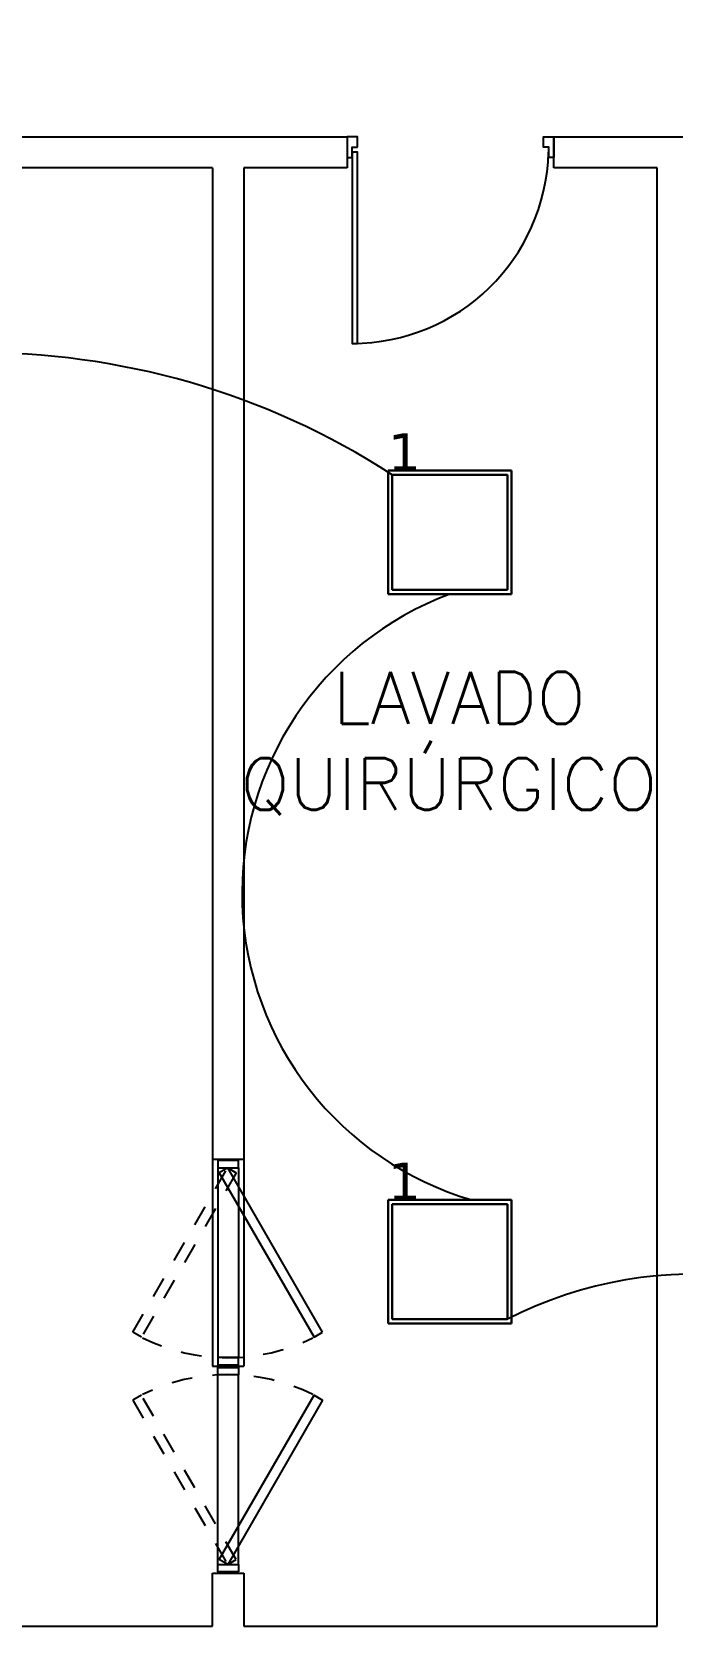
# Model space of a CAD drawing. Header units: metres. Extents: x -39 to 21688, y -24 to 9022.
# Drawn here: x 34.99 to 38.09, y 4.23 to 12.01 of the extents above; entities that cross this region are included whole.
import ezdxf

# ---------------------------------------------------------------- set-up
doc = ezdxf.new("R2010")
doc.units = ezdxf.units.M
doc.header["$MEASUREMENT"] = 0
doc.linetypes.add('HIDDEN2', pattern=[4.7625, 3.175, -1.5875])
doc.linetypes.add('HIDDEN4', pattern=[0.09375, 0.0625, -0.03125])
for name, color, linetype in [('AN-TEXTO', 3, 'Continuous'), ('AR-MUROS', 6, 'Continuous'), ('AR-PUERTAS', 2, 'Continuous'), ('AR-VENTANAS', 2, 'Continuous')]:
    doc.layers.add(name, color=color, linetype=linetype)
doc.layers.add('DLX_TERR_LUM', color=7, linetype='Continuous', true_color=0xffd400)
doc.layers.add('DLX_TERR_LUMKEY_IDX', color=7, linetype='Continuous', true_color=0x969696)
doc.styles.add('REGULAR-2.5', font='romans.shx', dxfattribs={"height": 2.5})
doc.styles.add('TableTextStyle', font='')
doc.styles.get('TableTextStyle').set_extended_font_data('VERDANA.TTF')

# ---------------------------------------------------------------- blocks, each defined once
blk = doc.blocks.new('AR-PUERTA 1')
at = {"layer": 'AR-PUERTAS', "linetype": 'Continuous'}
for points in [[(0.9542, 0.0333), (0.9542, 0.9576), (0.9292, 0.9576), (0.9292, 0.0333)], [(0.0042, 0.0583), (0.0042, 0.0083), (0.0291, 0.0083), (0.0291, -0.0416), (-0.0208, -0.0416), (-0.0208, 0.0583)], [(0.9292, 0.0083), (0.9292, -0.0416), (0.9792, -0.0416), (0.9792, 0.0583), (0.9542, 0.0583), (0.9542, 0.0083)]]:
    blk.add_lwpolyline(points, close=True, dxfattribs=at)
blk.add_arc((0.9542, 0.0083), 0.9493, 89.99887, 178.49317, dxfattribs=at)
blk = doc.blocks.new('AR-PUERTA DE DOBLE BATEO')
at = {"layer": 'AR-PUERTAS', "linetype": 'HIDDEN2'}
for p, q in [((-0.05, 0.9527), (-0.05, 0.0352)), ((0.05, 0.9527), (0.05, 0.0352)), ((-0.05, -0.9648), (-0.05, -0.0473)), ((0.05, -0.9648), (0.05, -0.0473))]:
    blk.add_line(p, q, dxfattribs=at)
at = {"layer": 'AR-PUERTAS', "color": 1, "linetype": 'HIDDEN4'}
for points in [[(-0.461, 0.1581), (-0.0023, 0.9527), (0.0391, 0.9288), (-0.4197, 0.1342)], [(-0.461, -0.1703), (-0.0023, -0.9648), (0.0391, -0.941), (-0.4197, -0.1464)]]:
    blk.add_lwpolyline(points, close=True, dxfattribs=at)
at = {"layer": 'AR-PUERTAS'}
for points in [[(0.05, 0.9878), (-0.05, 0.9878), (-0.05, 0.9527), (0.05, 0.9527)], [(0.4565, 0.1581), (-0.0023, 0.9527), (-0.0436, 0.9288), (0.4151, 0.1342)], [(-0.04, 0.9878), (-0.04, 0.9939), (0.04, 0.9939), (0.04, 0.9878)], [(0.05, 0.0352), (-0.05, 0.0352), (-0.05, 0), (0.05, 0)], [(-0.04, -0.0061), (-0.04, 0), (0.04, 0), (0.04, -0.0061)], [(0.05, -0.0473), (-0.05, -0.0473), (-0.05, -0.0122), (0.05, -0.0122)], [(-0.04, -0.0061), (-0.04, -0.0122), (0.04, -0.0122), (0.04, -0.0061)], [(0.4565, -0.1703), (-0.0023, -0.9648), (-0.0436, -0.941), (0.4151, -0.1464)], [(0.05, -1), (-0.05, -1), (-0.05, -0.9648), (0.05, -0.9648)], [(-0.04, -1), (-0.04, -1.0061), (0.04, -1.0061), (0.04, -1)]]:
    blk.add_lwpolyline(points, close=True, dxfattribs=at)
at = {"layer": 'AR-PUERTAS', "color": 1, "linetype": 'HIDDEN4'}
for centre, start, end in [((-0.0023, 0.9627), 243.65227, 296.34776), ((-0.0023, -0.9748), 63.65227, 116.34776)]:
    blk.add_arc(centre, 0.9278, start, end, dxfattribs=at)

msp = doc.modelspace()

# ---------------------------------------------------------------- linework, layer by layer
at = {"layer": 'AR-MUROS'}
for p, q in [((36.51076, 11.5001), (36.51076, 11.3501)), ((37.51076, 11.3501), (37.51076, 11.5001)), ((37.51076, 11.5001), (38.16076, 11.5001)), ((35.86076, 11.3501), (35.86076, 5.55729)), ((36.51076, 11.3501), (36.01076, 11.3501)), ((36.01076, 11.3501), (36.01076, 5.55729)), ((38.01076, 11.3501), (37.51076, 11.3501)), ((38.01076, 4.3001), (38.01076, 11.3501)), ((35.86076, 6.55729), (36.01076, 6.55729)), ((35.86076, 5.55729), (36.01076, 5.55729)), ((35.86076, 4.3001), (35.86076, 4.55729)), ((35.86076, 4.55729), (36.01076, 4.55729)), ((36.01076, 4.55729), (36.01076, 4.3001)), ((30.58125, 4.3001), (35.86076, 4.3001)), ((36.01076, 4.3001), (38.01076, 4.3001))]:
    msp.add_line(p, q, dxfattribs=at)
msp.add_lwpolyline([(35.86076, 11.3501), (31.10091, 11.3501), (31.10091, 11.5001), (36.51076, 11.5001)], dxfattribs=at)
at = {"layer": 'AR-PUERTAS'}
for centre in [(74.88973, 28.38769), (22.62406, 27.62249)]:
    msp.add_circle(centre, 40.08066, dxfattribs=at)
at = {"layer": 'AR-VENTANAS'}
for centre, radius, start, end in [((34.73242, 6.78205), 3.6741, 57.081563, 123.857723), ((37.54631, 7.84296), 1.54337, 110.429606, 253.74895), ((38.18328, 4.04435), 1.95761, 337.265013, 117.27838)]:
    msp.add_arc(centre, radius, start, end, dxfattribs=at)
at = {"layer": 'DLX_TERR_LUM'}
for points in [[(37.30608, 9.88626, 0), (36.70908, 9.88626, 0)], [(36.70908, 9.88626, 0), (36.70908, 9.88626, 0)], [(36.70908, 9.88626, 0), (37.30608, 9.88626, 0)], [(36.70908, 9.88626, 0), (36.70908, 9.28926, 0)], [(36.70908, 9.28926, 0), (36.70908, 9.88626, 0)], [(36.70908, 9.88626, 0), (36.70908, 9.88626, 0)], [(36.70908, 9.28926, 0), (36.70908, 9.88626, 0)], [(36.70908, 9.88626, 0), (37.30608, 9.88626, 0)], [(36.70908, 9.88626, 0), (36.70908, 9.28926, 0)], [(37.30608, 9.88626, 0), (36.70908, 9.88626, 0)], [(37.30608, 9.88626, 0), (37.30608, 9.88626, 0)], [(37.30608, 9.28926, 0), (37.30608, 9.88626, 0)], [(37.30608, 9.88626, 0), (37.30608, 9.88626, 0)], [(37.30608, 9.88626, 0), (37.30608, 9.28926, 0)], [(37.30608, 9.88626, 0), (37.30608, 9.28926, 0)], [(37.30608, 9.28926, 0), (37.30608, 9.88626, 0)], [(37.28608, 9.86626, 0), (36.72908, 9.86626, 0)], [(36.72908, 9.86626, 0), (36.72908, 9.30926, 0)], [(36.72908, 9.86626, 0), (37.28608, 9.86626, 0)], [(36.72908, 9.30926, 0), (36.72908, 9.86626, 0)], [(37.28608, 9.30926, 0), (37.28608, 9.86626, 0)], [(37.28608, 9.86626, 0), (37.28608, 9.30926, 0)], [(36.70908, 9.28926, 0), (36.70908, 9.28926, 0)], [(36.70908, 9.28926, 0), (37.30608, 9.28926, 0)], [(37.30608, 9.28926, 0), (36.70908, 9.28926, 0)], [(36.70908, 9.28926, 0), (36.70908, 9.28926, 0)], [(37.30608, 9.28926, 0), (36.70908, 9.28926, 0)], [(36.70908, 9.28926, 0), (37.30608, 9.28926, 0)], [(36.72908, 9.30926, 0), (37.28608, 9.30926, 0)], [(37.28608, 9.30926, 0), (36.72908, 9.30926, 0)], [(37.30608, 9.28926, 0), (37.30608, 9.28926, 0)], [(37.30608, 9.28926, 0), (37.30608, 9.28926, 0)], [(37.30608, 6.36126, 0), (36.70908, 6.36126, 0)], [(36.70908, 6.36126, 0), (36.70908, 6.36126, 0)], [(36.70908, 6.36126, 0), (37.30608, 6.36126, 0)], [(36.70908, 6.36126, 0), (36.70908, 5.76426, 0)], [(36.70908, 5.76426, 0), (36.70908, 6.36126, 0)], [(36.70908, 6.36126, 0), (36.70908, 6.36126, 0)], [(36.70908, 5.76426, 0), (36.70908, 6.36126, 0)], [(36.70908, 6.36126, 0), (37.30608, 6.36126, 0)], [(36.70908, 6.36126, 0), (36.70908, 5.76426, 0)], [(37.30608, 6.36126, 0), (36.70908, 6.36126, 0)], [(37.28608, 6.34126, 0), (36.72908, 6.34126, 0)], [(36.72908, 6.34126, 0), (36.72908, 5.78426, 0)], [(36.72908, 6.34126, 0), (37.28608, 6.34126, 0)], [(36.72908, 5.78426, 0), (36.72908, 6.34126, 0)], [(37.28608, 5.78426, 0), (37.28608, 6.34126, 0)], [(37.28608, 6.34126, 0), (37.28608, 5.78426, 0)], [(37.30608, 6.36126, 0), (37.30608, 6.36126, 0)], [(37.30608, 5.76426, 0), (37.30608, 6.36126, 0)], [(37.30608, 6.36126, 0), (37.30608, 6.36126, 0)], [(37.30608, 6.36126, 0), (37.30608, 5.76426, 0)], [(37.30608, 6.36126, 0), (37.30608, 5.76426, 0)], [(37.30608, 5.76426, 0), (37.30608, 6.36126, 0)], [(36.70908, 5.76426, 0), (36.70908, 5.76426, 0)], [(36.70908, 5.76426, 0), (37.30608, 5.76426, 0)], [(37.30608, 5.76426, 0), (36.70908, 5.76426, 0)], [(36.70908, 5.76426, 0), (36.70908, 5.76426, 0)], [(37.30608, 5.76426, 0), (36.70908, 5.76426, 0)], [(36.70908, 5.76426, 0), (37.30608, 5.76426, 0)], [(36.72908, 5.78426, 0), (37.28608, 5.78426, 0)], [(37.28608, 5.78426, 0), (36.72908, 5.78426, 0)], [(37.30608, 5.76426, 0), (37.30608, 5.76426, 0)], [(37.30608, 5.76426, 0), (37.30608, 5.76426, 0)]]:
    msp.add_polyline3d(points, dxfattribs=at)

# ---------------------------------------------------------------- block references
at = {"layer": 'AR-MUROS', "rotation": 180}
msp.add_blockref('AR-PUERTA 1', (37.48994, 11.45846), dxfattribs=at)
at = {"layer": 'AR-PUERTAS', "rotation": 1.358377682926622e-05}
msp.add_blockref('AR-PUERTA DE DOBLE BATEO', (35.93576, 5.56337), dxfattribs=at)

# ---------------------------------------------------------------- texts
at = {"layer": 'AN-TEXTO', "insert": (36.39931, 8.91287), "char_height": 0.25, "attachment_point": 1, "style": 'REGULAR-2.5'}
msp.add_mtext_dynamic_manual_height_columns('\\pi0.04342;LAVADO\\P\\pi-0.40301;QUIRÚRGICO', width=1.3606531, gutter_width=1.25, heights=[0], dxfattribs=at)
at = {"layer": 'DLX_TERR_LUMKEY_IDX', "style": 'TableTextStyle'}
for p in [(36.70908, 9.88626), (36.70908, 6.36126)]:
    msp.add_text('1', height=0.18, dxfattribs=at).set_placement(p)

doc.saveas('drawing.dxf')
